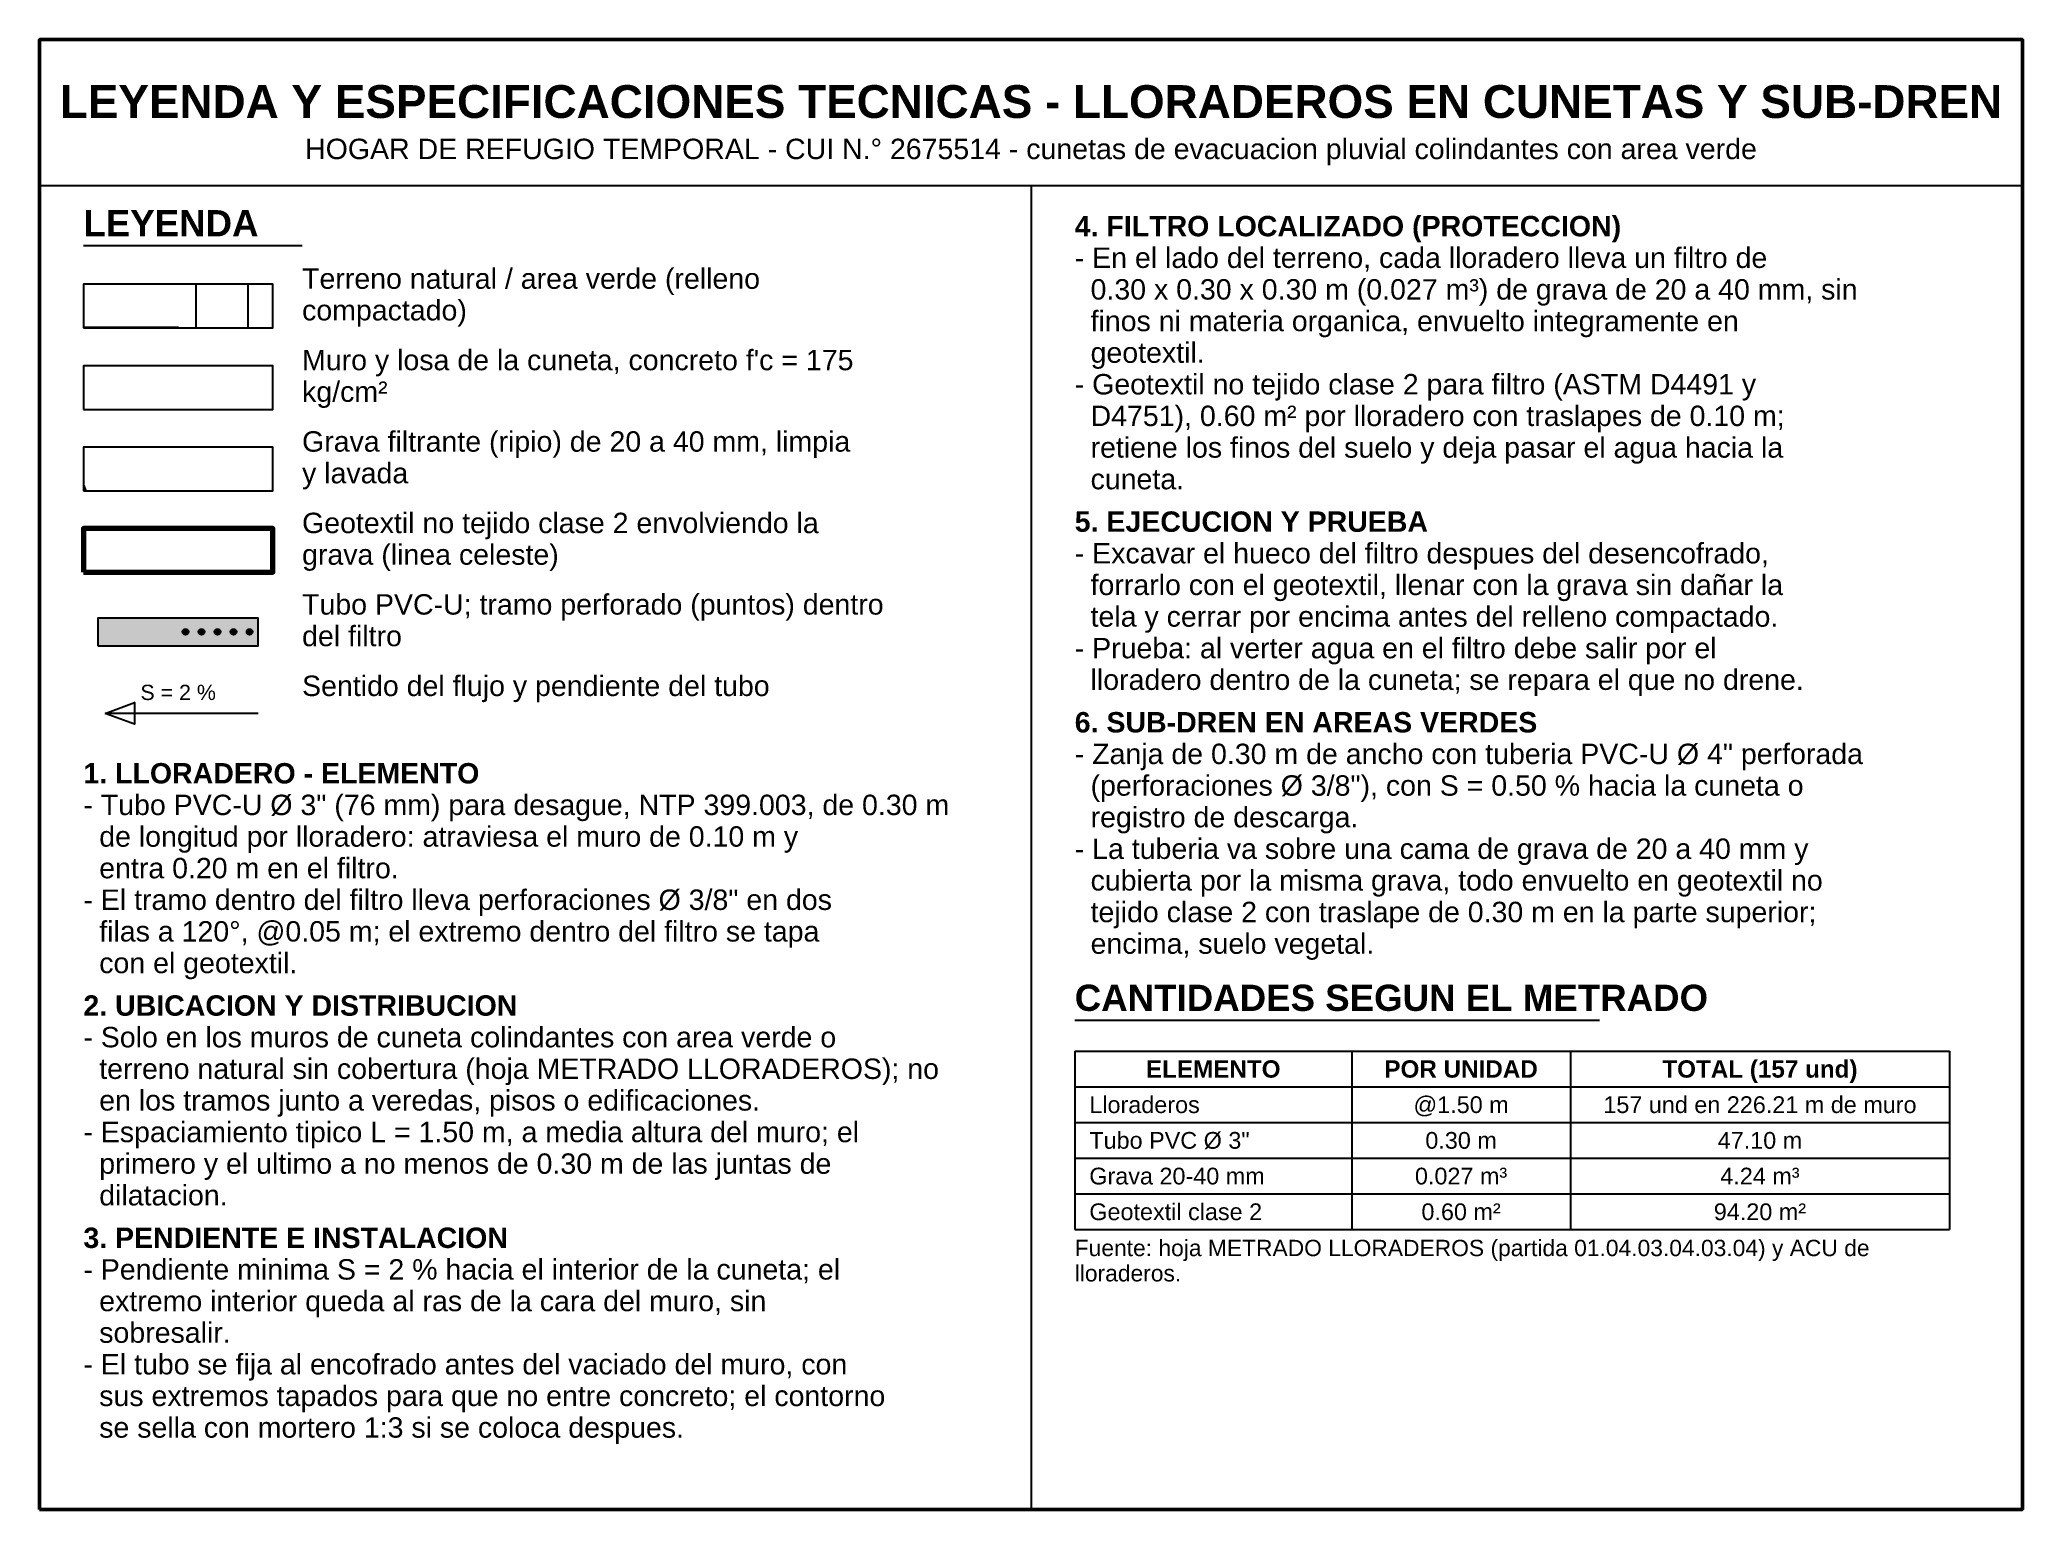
# Model space of a CAD drawing. Header units: metres. Extents: x 0 to 2.72, y 0.28 to 2.3.
import ezdxf
from ezdxf.enums import TextEntityAlignment as Align

# ---------------------------------------------------------------- set-up
doc = ezdxf.new("R2010")
doc.units = ezdxf.units.M
for name, color, linetype in [('LEY-MARCO', 250, 'Continuous'), ('LEY-RELLENO', 8, 'Continuous'), ('LEY-SIMBOLO', 7, 'Continuous'), ('LEY-TEXTO', 7, 'Continuous'), ('LEY-TITULO', 160, 'Continuous')]:
    doc.layers.add(name, color=color, linetype=linetype)
doc.styles.add('ARIAL', font='arial.ttf')
doc.styles.add('ARIAL-N', font='arialbd.ttf')

# ---------------------------------------------------------------- blocks, each defined once
blk = doc.blocks.new('ESPEC_LLORADEROS')
at = {"layer": 'LEY-RELLENO'}
h = blk.add_hatch(dxfattribs=at)
h.set_pattern_fill('EARTH', color=33, scale=0.03)
h.paths.add_polyline_path([(0.06, 1.9042), (0.32, 1.9042), (0.32, 1.9642), (0.06, 1.9642)])
h = blk.add_hatch(dxfattribs=at)
h.set_pattern_fill('AR-CONC', color=8, scale=0.012)
h.paths.add_polyline_path([(0.06, 1.7924), (0.32, 1.7924), (0.32, 1.8524), (0.06, 1.8524)])
h = blk.add_hatch(dxfattribs=at)
h.set_pattern_fill('GRAVEL', color=250, scale=0.05)
h.paths.add_polyline_path([(0.06, 1.6806), (0.32, 1.6806), (0.32, 1.7406), (0.06, 1.7406)])
at = {"layer": 'LEY-RELLENO', "true_color": 0xb4d6f6}
h = blk.add_hatch(color=151, dxfattribs=at)
h.dxf.hatch_style = 1
h.paths.add_polyline_path([(0.08, 1.468), (0.3, 1.468), (0.3, 1.506), (0.08, 1.506)])
at = {"layer": 'LEY-SIMBOLO'}
h = blk.add_hatch(color=250, dxfattribs=at)
edge = h.paths.add_edge_path()
edge.add_arc((0.2, 1.487), 0.004, 0, 360)
h = blk.add_hatch(color=250, dxfattribs=at)
edge = h.paths.add_edge_path()
edge.add_arc((0.222, 1.487), 0.004, 0, 360)
h = blk.add_hatch(color=250, dxfattribs=at)
edge = h.paths.add_edge_path()
edge.add_arc((0.244, 1.487), 0.004, 0, 360)
h = blk.add_hatch(color=250, dxfattribs=at)
edge = h.paths.add_edge_path()
edge.add_arc((0.266, 1.487), 0.004, 0, 360)
h = blk.add_hatch(color=250, dxfattribs=at)
edge = h.paths.add_edge_path()
edge.add_arc((0.288, 1.487), 0.004, 0, 360)
at = {"layer": 'LEY-MARCO', "color": 250}
for p, q in [((0, 2.1), (2.72, 2.1)), ((1.36, 2.1), (1.36, 0.2826))]:
    blk.add_line(p, q, dxfattribs=at)
at = {"layer": 'LEY-MARCO', "color": 8}
for p, q in [((1.42, 0.9116), (2.62, 0.9116)), ((1.42, 0.9116), (1.42, 0.6666)), ((1.8, 0.9116), (1.8, 0.6666)), ((2.1, 0.9116), (2.1, 0.6666)), ((2.62, 0.9116), (2.62, 0.6666)), ((1.42, 0.8626), (2.62, 0.8626)), ((1.42, 0.8136), (2.62, 0.8136)), ((1.42, 0.7646), (2.62, 0.7646)), ((1.42, 0.7156), (2.62, 0.7156)), ((1.42, 0.6666), (2.62, 0.6666))]:
    blk.add_line(p, q, dxfattribs=at)
at = {"layer": 'LEY-MARCO', "color": 250, "lineweight": 50}
blk.add_lwpolyline([(0, 0.2826), (2.72, 0.2826), (2.72, 2.3), (0, 2.3)], close=True, dxfattribs=at)
at = {"layer": 'LEY-SIMBOLO', "color": 1}
blk.add_line((0.3, 1.3752), (0.09, 1.3752), dxfattribs=at)
at = {"layer": 'LEY-SIMBOLO', "color": 7}
for points in [[(0.06, 1.9042), (0.32, 1.9042), (0.32, 1.9642), (0.06, 1.9642)], [(0.06, 1.6806), (0.32, 1.6806), (0.32, 1.7406), (0.06, 1.7406)]]:
    blk.add_lwpolyline(points, close=True, dxfattribs=at)
at = {"layer": 'LEY-SIMBOLO', "color": 5}
for points in [[(0.06, 1.7924), (0.32, 1.7924), (0.32, 1.8524), (0.06, 1.8524)], [(0.08, 1.468), (0.3, 1.468), (0.3, 1.506), (0.08, 1.506)]]:
    blk.add_lwpolyline(points, close=True, dxfattribs=at)
at = {"layer": 'LEY-SIMBOLO', "color": 150, "lineweight": 70}
blk.add_lwpolyline([(0.06, 1.5688), (0.32, 1.5688), (0.32, 1.6288), (0.06, 1.6288)], close=True, dxfattribs=at)
at = {"layer": 'LEY-SIMBOLO', "color": 1}
blk.add_lwpolyline([(0.09, 1.3752), (0.13, 1.3902), (0.13, 1.3602)], close=True, dxfattribs=at)
at = {"layer": 'LEY-SIMBOLO', "color": 250}
for centre in [(0.2, 1.487), (0.222, 1.487), (0.244, 1.487), (0.266, 1.487), (0.288, 1.487)]:
    blk.add_circle(centre, 0.004, dxfattribs=at)
at = {"layer": 'LEY-TITULO', "color": 160}
for p, q in [((0.06, 2.0174), (0.36, 2.0174)), ((1.42, 0.9542), (2.14, 0.9542))]:
    blk.add_line(p, q, dxfattribs=at)
at = {"layer": 'LEY-TEXTO', "color": 7, "style": 'ARIAL'}
for s, height, p in [('HOGAR DE REFUGIO TEMPORAL - CUI N.° 2675514 - cunetas de evacuacion pluvial colindantes con area verde', 0.028, (1.36, 2.15)), ('@1.50 m', 0.02296, (1.95, 0.8381)), ('157 und en 226.21 m de muro', 0.02296, (2.36, 0.8381)), ('0.30 m', 0.02296, (1.95, 0.7891)), ('47.10 m', 0.02296, (2.36, 0.7891)), ('0.027 m³', 0.02296, (1.95, 0.7401)), ('4.24 m³', 0.02296, (2.36, 0.7401)), ('0.60 m²', 0.02296, (1.95, 0.6911)), ('94.20 m²', 0.02296, (2.36, 0.6911))]:
    blk.add_text(s, height=height, dxfattribs=at).set_placement(p, align=Align.MIDDLE_CENTER)
at = {"layer": 'LEY-TEXTO', "color": 160, "style": 'ARIAL-N'}
for s, p in [('4. FILTRO LOCALIZADO (PROTECCION)', (1.42, 2.03)), ('5. EJECUCION Y PRUEBA', (1.42, 1.6244)), ('6. SUB-DREN EN AREAS VERDES', (1.42, 1.349)), ('1. LLORADERO - ELEMENTO', (0.06, 1.279)), ('2. UBICACION Y DISTRIBUCION', (0.06, 0.9602)), ('3. PENDIENTE E INSTALACION', (0.06, 0.6414))]:
    blk.add_text(s, height=0.028, dxfattribs=at).set_placement(p)
at = {"layer": 'LEY-TEXTO', "color": 7, "style": 'ARIAL'}
for s, height, p in [('- En el lado del terreno, cada lloradero lleva un filtro de', 0.028, (1.42, 1.9866)), ('Terreno natural / area verde (relleno', 0.028, (0.36, 1.958)), ('  0.30 x 0.30 x 0.30 m (0.027 m³) de grava de 20 a 40 mm, sin', 0.028, (1.42, 1.9432)), ('compactado)', 0.028, (0.36, 1.9146)), ('  finos ni materia organica, envuelto integramente en', 0.028, (1.42, 1.8998)), ('  geotextil.', 0.028, (1.42, 1.8564)), ("Muro y losa de la cuneta, concreto f'c = 175", 0.028, (0.36, 1.8462)), ('kg/cm²', 0.028, (0.36, 1.8028)), ('- Geotextil no tejido clase 2 para filtro (ASTM D4491 y', 0.028, (1.42, 1.813)), ('  D4751), 0.60 m² por lloradero con traslapes de 0.10 m;', 0.028, (1.42, 1.7696)), ('Grava filtrante (ripio) de 20 a 40 mm, limpia', 0.028, (0.36, 1.7344)), ('  retiene los finos del suelo y deja pasar el agua hacia la', 0.028, (1.42, 1.7262)), ('y lavada', 0.028, (0.36, 1.691)), ('  cuneta.', 0.028, (1.42, 1.6828)), ('Geotextil no tejido clase 2 envolviendo la', 0.028, (0.36, 1.6226)), ('grava (linea celeste)', 0.028, (0.36, 1.5792)), ('- Excavar el hueco del filtro despues del desencofrado,', 0.028, (1.42, 1.581)), ('  forrarlo con el geotextil, llenar con la grava sin dañar la', 0.028, (1.42, 1.5376)), ('Tubo PVC-U; tramo perforado (puntos) dentro', 0.028, (0.36, 1.5108)), ('  tela y cerrar por encima antes del relleno compactado.', 0.028, (1.42, 1.4942)), ('del filtro', 0.028, (0.36, 1.4674)), ('- Prueba: al verter agua en el filtro debe salir por el', 0.028, (1.42, 1.4508)), ('Sentido del flujo y pendiente del tubo', 0.028, (0.36, 1.399)), ('  lloradero dentro de la cuneta; se repara el que no drene.', 0.028, (1.42, 1.4074)), ('- Zanja de 0.30 m de ancho con tuberia PVC-U Ø 4" perforada', 0.028, (1.42, 1.3056)), ('  (perforaciones Ø 3/8"), con S = 0.50 % hacia la cuneta o', 0.028, (1.42, 1.2622)), ('- Tubo PVC-U Ø 3" (76 mm) para desague, NTP 399.003, de 0.30 m', 0.028, (0.06, 1.2356)), ('  registro de descarga.', 0.028, (1.42, 1.2188)), ('  de longitud por lloradero: atraviesa el muro de 0.10 m y', 0.028, (0.06, 1.1922)), ('- La tuberia va sobre una cama de grava de 20 a 40 mm y', 0.028, (1.42, 1.1754)), ('  entra 0.20 m en el filtro.', 0.028, (0.06, 1.1488)), ('  cubierta por la misma grava, todo envuelto en geotextil no', 0.028, (1.42, 1.132)), ('- El tramo dentro del filtro lleva perforaciones Ø 3/8" en dos', 0.028, (0.06, 1.1054)), ('  tejido clase 2 con traslape de 0.30 m en la parte superior;', 0.028, (1.42, 1.0886)), ('  filas a 120°, @0.05 m; el extremo dentro del filtro se tapa', 0.028, (0.06, 1.062)), ('  encima, suelo vegetal.', 0.028, (1.42, 1.0452)), ('  con el geotextil.', 0.028, (0.06, 1.0186)), ('- Solo en los muros de cuneta colindantes con area verde o', 0.028, (0.06, 0.9168)), ('  terreno natural sin cobertura (hoja METRADO LLORADEROS); no', 0.028, (0.06, 0.8734)), ('  en los tramos junto a veredas, pisos o edificaciones.', 0.028, (0.06, 0.83)), ('- Espaciamiento tipico L = 1.50 m, a media altura del muro; el', 0.028, (0.06, 0.7866)), ('  primero y el ultimo a no menos de 0.30 m de las juntas de', 0.028, (0.06, 0.7432)), ('  dilatacion.', 0.028, (0.06, 0.6998)), ('Fuente: hoja METRADO LLORADEROS (partida 01.04.03.04.03.04) y ACU de', 0.0224, (1.42, 0.6302)), ('- Pendiente minima S = 2 % hacia el interior de la cuneta; el', 0.028, (0.06, 0.598)), ('lloraderos.', 0.0224, (1.42, 0.5955)), ('  extremo interior queda al ras de la cara del muro, sin', 0.028, (0.06, 0.5546)), ('  sobresalir.', 0.028, (0.06, 0.5112)), ('- El tubo se fija al encofrado antes del vaciado del muro, con', 0.028, (0.06, 0.4678)), ('  sus extremos tapados para que no entre concreto; el contorno', 0.028, (0.06, 0.4244)), ('  se sella con mortero 1:3 si se coloca despues.', 0.028, (0.06, 0.381))]:
    blk.add_text(s, height=height, dxfattribs=at).set_placement(p)
at = {"layer": 'LEY-TEXTO', "color": 6, "style": 'ARIAL'}
blk.add_text('S = 2 %', height=0.021, dxfattribs=at).set_placement((0.19, 1.3872), align=Align.BOTTOM_CENTER)
at = {"layer": 'LEY-TEXTO', "color": 160, "style": 'ARIAL-N'}
for s, p in [('ELEMENTO', (1.61, 0.8871)), ('POR UNIDAD', (1.95, 0.8871)), ('TOTAL (157 und)', (2.36, 0.8871))]:
    blk.add_text(s, height=0.0238, dxfattribs=at).set_placement(p, align=Align.MIDDLE_CENTER)
at = {"layer": 'LEY-TEXTO', "color": 7, "style": 'ARIAL'}
for s, p in [('Lloraderos', (1.44, 0.8381)), ('Tubo PVC Ø 3"', (1.44, 0.7891)), ('Grava 20-40 mm', (1.44, 0.7401)), ('Geotextil clase 2', (1.44, 0.6911))]:
    blk.add_text(s, height=0.02296, dxfattribs=at).set_placement(p, align=Align.MIDDLE_LEFT)
at = {"layer": 'LEY-TITULO', "color": 160, "style": 'ARIAL-N'}
blk.add_text('LEYENDA Y ESPECIFICACIONES TECNICAS - LLORADEROS EN CUNETAS Y SUB-DREN', height=0.045, dxfattribs=at).set_placement((1.36, 2.215), align=Align.MIDDLE_CENTER)
for s, p in [('LEYENDA', (0.06, 2.03)), ('CANTIDADES SEGUN EL METRADO', (1.42, 0.9668))]:
    blk.add_text(s, height=0.036, dxfattribs=at).set_placement(p)

msp = doc.modelspace()

# ---------------------------------------------------------------- block references
msp.add_blockref('ESPEC_LLORADEROS', (0, 0))

doc.saveas('drawing.dxf')
